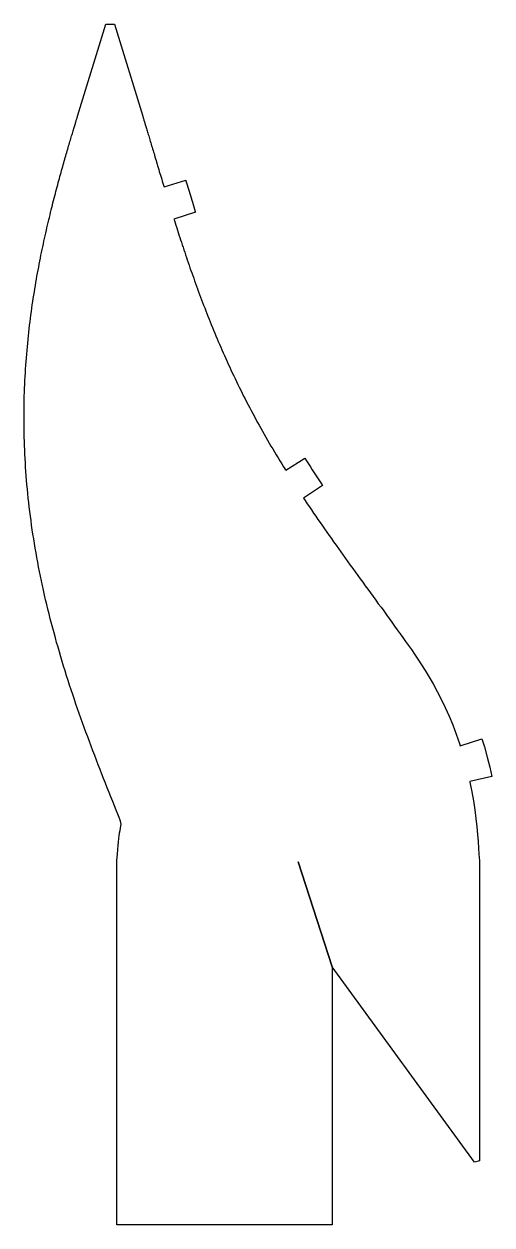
# Model space of a CAD drawing. Header units: millimetres. Extents: x 0 to 83, y 0 to 213.
import ezdxf

# ---------------------------------------------------------------- set-up
doc = ezdxf.new("R2010")
doc.units = ezdxf.units.MM
doc.layers.add('CUT', color=1, linetype='Continuous')

msp = doc.modelspace()

# ---------------------------------------------------------------- linework, layer by layer
at = {"layer": 'CUT'}
msp.add_lwpolyline([(16.72, 67.42), (16.79, 68.07), (16.85, 68.64), (16.91, 69.16), (16.97, 69.64), (17.04, 70.08), (17.11, 70.51), (17.19, 70.9), (17.26, 71.19), (17.25, 71.21), (17.17, 71.51), (17.04, 71.91), (16.86, 72.4), (16.64, 72.99), (16.37, 73.67), (16.06, 74.44), (15.74, 75.25), (15.41, 76.05), (15.09, 76.86), (14.77, 77.67), (14.45, 78.48), (14.13, 79.3), (13.81, 80.11), (13.49, 80.93), (13.17, 81.75), (12.85, 82.57), (12.54, 83.39), (12.23, 84.22), (11.92, 85.04), (11.61, 85.87), (11.3, 86.7), (11, 87.53), (10.69, 88.36), (10.39, 89.19), (10.1, 90.03), (9.8, 90.86), (9.51, 91.7), (9.22, 92.54), (8.94, 93.38), (8.65, 94.22), (8.38, 95.06), (8.1, 95.9), (7.83, 96.74), (7.56, 97.58), (7.3, 98.43), (7.03, 99.27), (6.78, 100.11), (6.52, 100.96), (6.28, 101.8), (6.03, 102.65), (5.79, 103.49), (5.56, 104.34), (5.32, 105.18), (5.1, 106.03), (4.88, 106.87), (4.66, 107.71), (4.45, 108.55), (4.24, 109.4), (4.03, 110.24), (3.84, 111.08), (3.64, 111.92), (3.45, 112.76), (3.27, 113.59), (3.09, 114.43), (2.92, 115.26), (2.75, 116.1), (2.59, 116.93), (2.43, 117.76), (2.28, 118.59), (2.13, 119.41), (1.99, 120.24), (1.85, 121.06), (1.72, 121.88), (1.59, 122.7), (1.47, 123.51), (1.35, 124.33), (1.24, 125.14), (1.13, 125.95), (1.03, 126.75), (0.93, 127.56), (0.84, 128.36), (0.75, 129.15), (0.67, 129.95), (0.6, 130.74), (0.52, 131.53), (0.46, 132.31), (0.39, 133.09), (0.34, 133.87), (0.28, 134.65), (0.24, 135.42), (0.19, 136.19), (0.15, 136.95), (0.12, 137.71), (0.09, 138.47), (0.06, 139.22), (0.04, 139.97), (0.03, 140.72), (0.01, 141.46), (0.01, 142.19), (0, 142.93), (0, 143.66), (0, 144.38), (0.01, 145.1), (0.02, 145.82), (0.04, 146.53), (0.05, 147.24), (0.08, 147.94), (0.1, 148.64), (0.13, 149.34), (0.16, 150.03), (0.2, 150.71), (0.24, 151.39), (0.28, 152.07), (0.32, 152.74), (0.37, 153.41), (0.42, 154.07), (0.47, 154.73), (0.53, 155.39), (0.59, 156.03), (0.65, 156.68), (0.71, 157.32), (0.78, 157.95), (0.85, 158.58), (0.92, 159.21), (0.99, 159.83), (1.07, 160.44), (1.15, 161.06), (1.23, 161.66), (1.31, 162.26), (1.39, 162.86), (1.47, 163.45), (1.56, 164.04), (1.65, 164.62), (1.74, 165.2), (1.83, 165.77), (1.92, 166.34), (2.01, 166.91), (2.11, 167.46), (2.21, 168.02), (2.3, 168.57), (2.4, 169.11), (2.5, 169.65), (2.6, 170.19), (2.7, 170.72), (2.8, 171.24), (2.91, 171.76), (3.01, 172.28), (3.11, 172.79), (3.22, 173.29), (3.32, 173.8), (3.43, 174.29), (3.54, 174.78), (3.64, 175.27), (3.75, 175.75), (3.86, 176.23), (3.96, 176.71), (4.07, 177.17), (4.18, 177.64), (4.29, 178.1), (4.39, 178.55), (4.5, 179), (4.61, 179.45), (4.72, 179.89), (4.82, 180.32), (4.93, 180.75), (5.04, 181.18), (5.14, 181.6), (5.25, 182.02), (5.36, 182.43), (5.46, 182.83), (5.57, 183.24), (5.67, 183.63), (5.77, 184.03), (5.88, 184.41), (5.98, 184.8), (6.08, 185.18), (6.18, 185.55), (6.28, 185.92), (6.38, 186.28), (6.48, 186.64), (6.58, 186.99), (6.67, 187.34), (6.77, 187.69), (6.87, 188.03), (6.96, 188.36), (7.05, 188.69), (7.15, 189.01), (7.24, 189.33), (7.33, 189.64), (7.41, 189.95), (7.5, 190.26), (7.59, 190.55), (7.67, 190.85), (7.76, 191.14), (7.84, 191.42), (7.92, 191.69), (8, 191.97), (8.08, 192.23), (8.15, 192.49), (8.23, 192.75), (8.3, 193), (8.38, 193.24), (8.45, 193.48), (8.52, 193.71), (8.58, 193.93), (8.65, 194.15), (8.71, 194.37), (8.77, 194.57), (8.83, 194.77), (8.89, 194.97), (8.95, 195.15), (9, 195.33), (9.06, 195.51), (9.11, 195.67), (9.15, 195.83), (9.2, 195.98), (9.24, 196.12), (9.28, 196.26), (9.32, 196.38), (9.36, 196.5), (9.39, 196.6), (9.42, 196.7), (9.44, 196.79), (9.47, 196.86), (9.48, 196.92), (9.5, 196.96), (14.5, 213.36), (16.08, 213.36), (21.08, 196.96), (21.09, 196.92), (21.11, 196.86), (21.13, 196.79), (21.16, 196.7), (21.19, 196.6), (21.22, 196.5), (21.25, 196.38), (21.29, 196.26), (21.33, 196.12), (21.38, 195.98), (21.42, 195.83), (21.47, 195.68), (21.52, 195.51), (21.57, 195.34), (21.63, 195.16), (21.68, 194.97), (21.74, 194.78), (21.8, 194.58), (21.86, 194.38), (21.93, 194.17), (21.99, 193.95), (22.06, 193.73), (22.13, 193.5), (22.2, 193.26), (22.27, 193.02), (22.34, 192.78), (22.42, 192.53), (22.5, 192.27), (22.57, 192.01), (22.65, 191.74), (22.74, 191.47), (22.82, 191.19), (22.9, 190.91), (22.99, 190.62), (23.08, 190.33), (23.16, 190.04), (23.25, 189.74), (23.35, 189.43), (23.44, 189.12), (23.53, 188.81), (23.63, 188.49), (23.72, 188.17), (23.82, 187.84), (23.92, 187.51), (24.02, 187.17), (24.12, 186.83), (24.23, 186.49), (24.33, 186.14), (24.44, 185.79), (24.55, 185.44), (24.65, 185.08), (24.76, 184.71), (24.85, 184.43), (28.71, 185.6), (28.73, 185.52), (28.84, 185.15), (28.96, 184.78), (29.07, 184.4), (29.19, 184.03), (29.3, 183.64), (29.42, 183.26), (29.54, 182.87), (29.66, 182.48), (29.78, 182.09), (29.91, 181.69), (30.03, 181.29), (30.16, 180.88), (30.28, 180.48), (30.41, 180.07), (30.46, 179.92), (26.61, 178.71), (26.7, 178.45), (26.83, 178.03), (26.96, 177.61), (27.1, 177.18), (27.23, 176.76), (27.37, 176.33), (27.51, 175.89), (27.65, 175.46), (27.79, 175.02), (27.94, 174.58), (28.08, 174.14), (28.23, 173.7), (28.38, 173.25), (28.53, 172.8), (28.68, 172.35), (28.83, 171.89), (28.99, 171.44), (29.14, 170.98), (29.3, 170.52), (29.46, 170.06), (29.62, 169.59), (29.79, 169.13), (29.95, 168.66), (30.12, 168.19), (30.28, 167.72), (30.46, 167.24), (30.63, 166.77), (30.8, 166.29), (30.98, 165.81), (31.15, 165.33), (31.33, 164.85), (31.51, 164.37), (31.7, 163.88), (31.88, 163.4), (32.07, 162.91), (32.26, 162.42), (32.45, 161.93), (32.65, 161.44), (32.84, 160.95), (33.04, 160.45), (33.24, 159.96), (33.44, 159.46), (33.64, 158.96), (33.85, 158.46), (34.06, 157.96), (34.27, 157.46), (34.48, 156.96), (34.7, 156.46), (34.92, 155.96), (35.14, 155.45), (35.36, 154.95), (35.58, 154.44), (35.81, 153.93), (36.04, 153.42), (36.27, 152.92), (36.51, 152.41), (36.74, 151.9), (36.98, 151.38), (37.22, 150.87), (37.47, 150.36), (37.72, 149.85), (37.97, 149.33), (38.22, 148.82), (38.47, 148.3), (38.73, 147.79), (38.99, 147.27), (39.25, 146.75), (39.52, 146.24), (39.79, 145.72), (40.06, 145.2), (40.33, 144.68), (40.61, 144.16), (40.89, 143.64), (41.17, 143.12), (41.46, 142.59), (41.74, 142.07), (42.03, 141.55), (42.33, 141.02), (42.62, 140.5), (42.92, 139.97), (43.23, 139.45), (43.53, 138.92), (43.84, 138.39), (44.15, 137.86), (44.47, 137.33), (44.78, 136.8), (45.11, 136.27), (45.43, 135.73), (45.76, 135.2), (46.09, 134.67), (46.42, 134.13), (46.46, 134.07), (49.87, 136.21), (50.17, 135.73), (50.5, 135.21), (50.84, 134.68), (51.18, 134.15), (51.52, 133.62), (51.86, 133.08), (52.21, 132.55), (52.57, 132.01), (52.92, 131.47), (53, 131.35), (49.64, 129.12), (49.92, 128.69), (50.29, 128.14), (50.66, 127.59), (51.04, 127.03), (51.42, 126.48), (51.8, 125.92), (52.18, 125.36), (52.57, 124.79), (52.96, 124.23), (53.36, 123.66), (53.76, 123.09), (54.16, 122.51), (54.57, 121.94), (54.97, 121.36), (55.39, 120.78), (55.8, 120.2), (56.22, 119.61), (56.64, 119.02), (57.07, 118.43), (57.5, 117.83), (57.93, 117.23), (58.37, 116.63), (58.8, 116.02), (59.25, 115.41), (59.69, 114.79), (60.14, 114.18), (60.59, 113.55), (61.05, 112.93), (61.51, 112.3), (61.97, 111.66), (62.44, 111.02), (62.9, 110.38), (63.38, 109.73), (63.85, 109.08), (64.33, 108.42), (64.81, 107.76), (65.29, 107.09), (65.78, 106.41), (66.27, 105.73), (66.76, 105.05), (67.26, 104.36), (67.75, 103.66), (68.25, 102.96), (68.77, 102.22), (69.34, 101.41), (69.94, 100.51), (70.58, 99.54), (71.24, 98.48), (71.93, 97.33), (72.64, 96.11), (73.35, 94.8), (74.07, 93.41), (74.77, 91.95), (75.46, 90.42), (76.12, 88.84), (76.74, 87.2), (77.33, 85.52), (77.45, 85.15), (81.29, 86.36), (81.73, 84.97), (82.25, 83.14), (82.71, 81.31), (83.08, 79.68), (79.14, 78.81), (79.17, 78.66), (79.5, 76.98), (79.78, 75.33), (80.01, 73.74), (80.21, 72.21), (80.36, 70.76), (80.49, 69.39), (80.6, 68.12), (80.68, 66.95), (80.76, 65.9), (80.85, 64.72), (80.85, 11.42), (79.97, 11.13), (54.71, 45.89), (48.67, 64.5), (54.71, 45.89), (54.71, 0), (16.49, 0), (16.49, 64.74), (16.58, 65.87), (16.65, 66.7)], close=True, dxfattribs=at)

doc.saveas('drawing.dxf')
